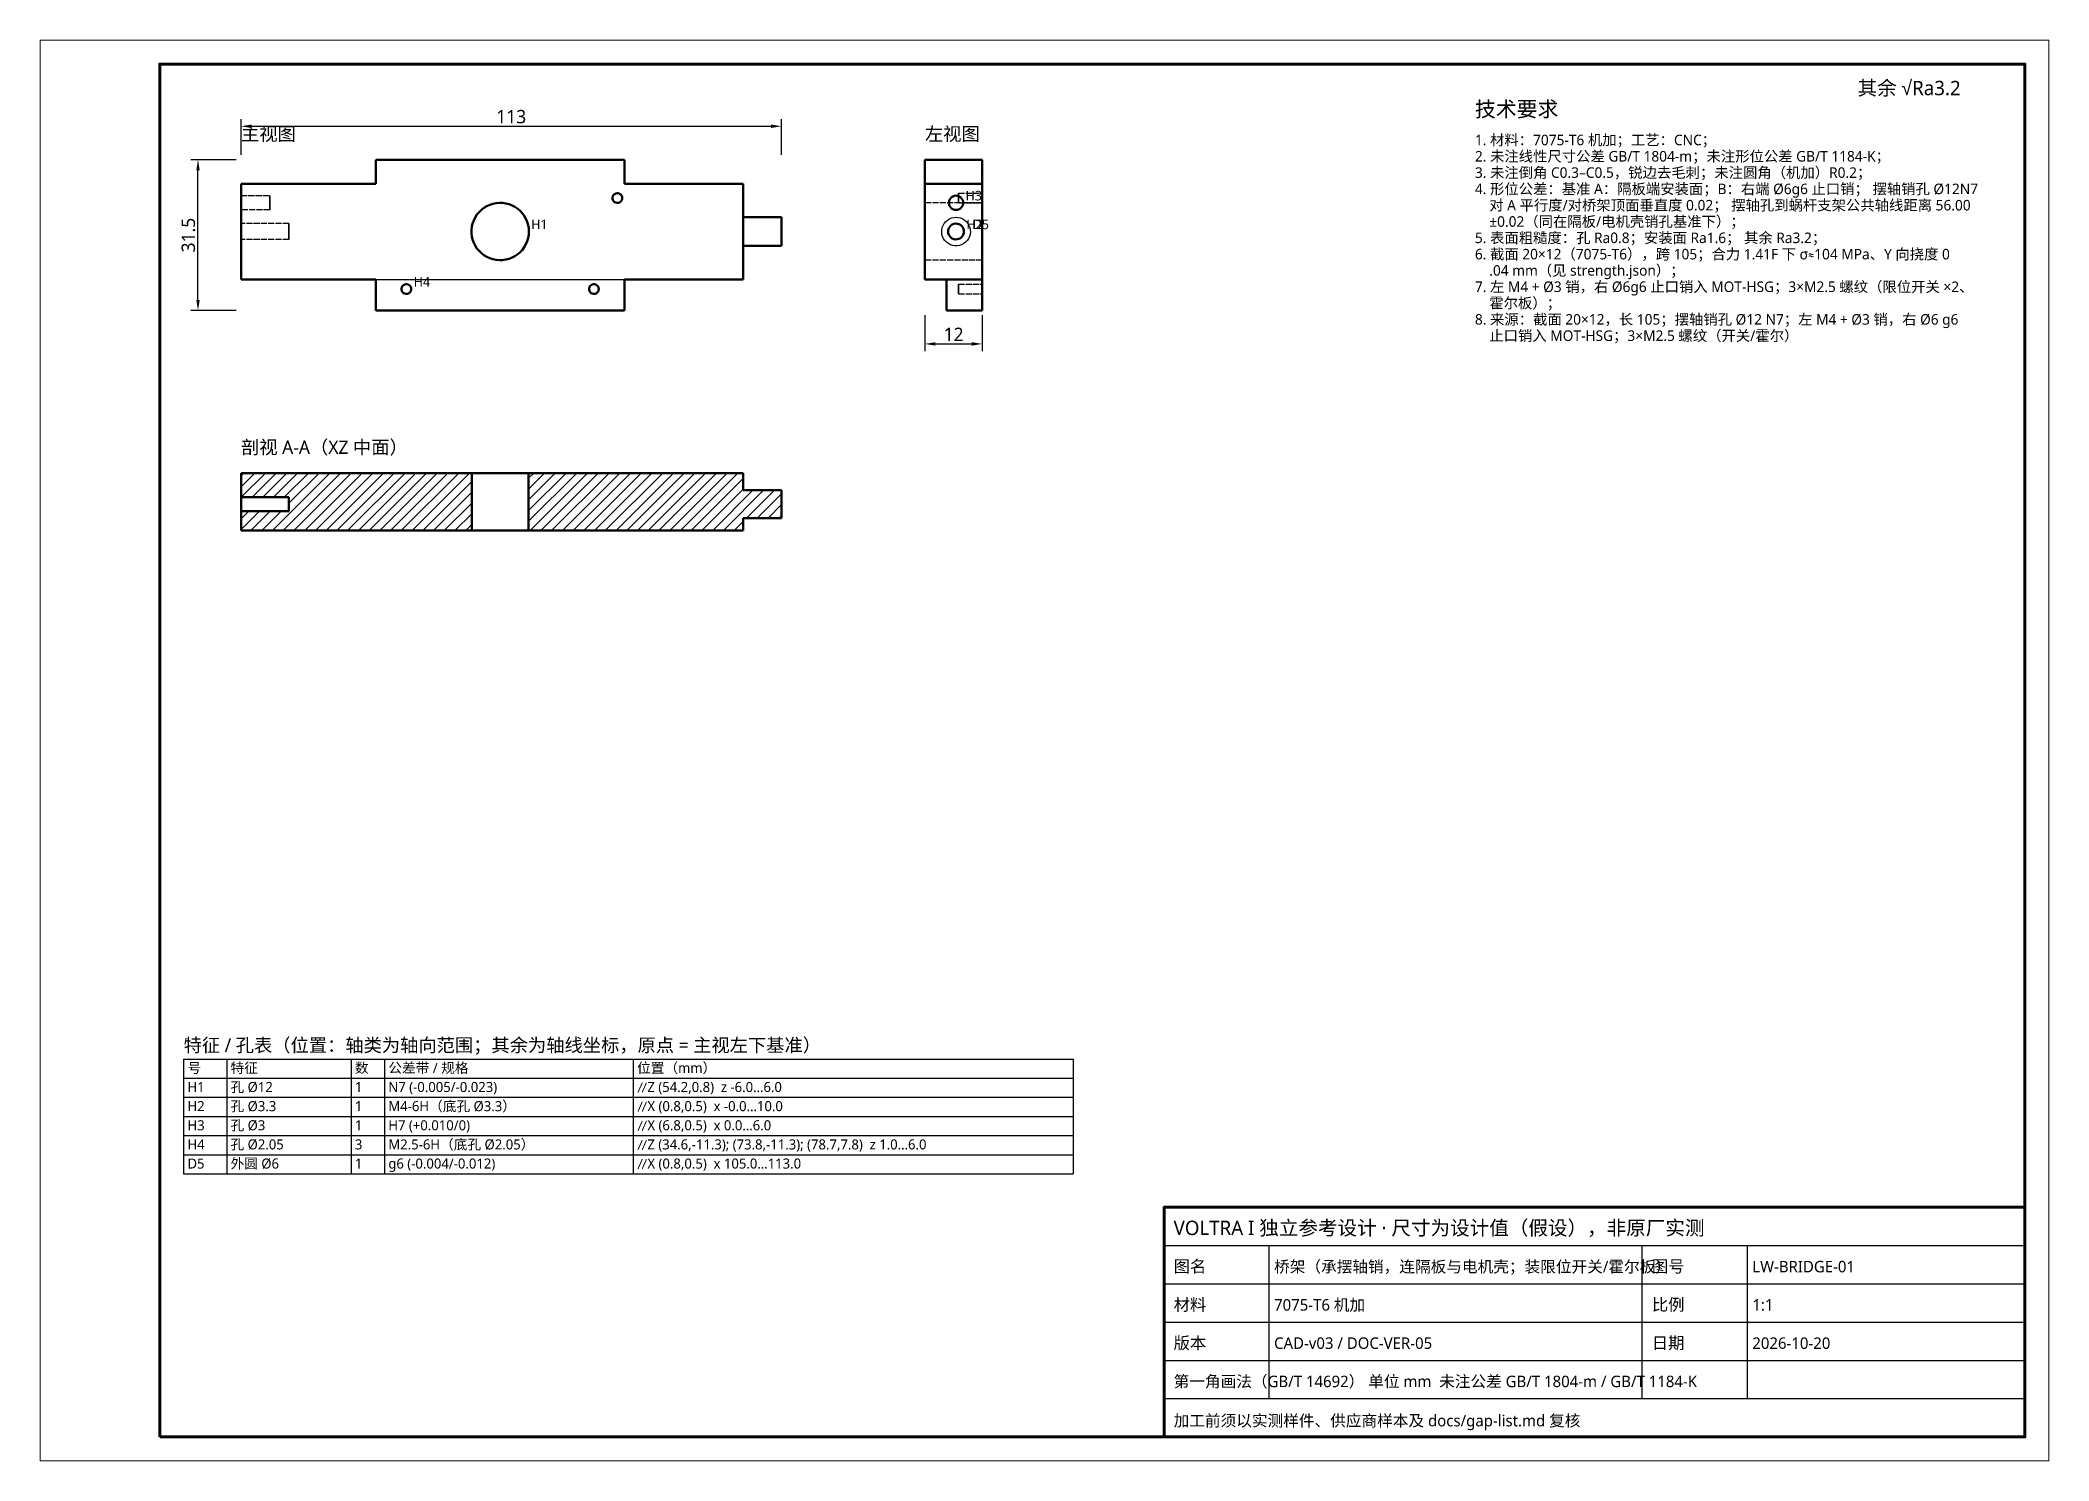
# Model space of a CAD drawing. Header units: millimetres. Extents: x 0 to 420, y 0 to 297.
import ezdxf

# ---------------------------------------------------------------- set-up
doc = ezdxf.new("R2010")
doc.units = ezdxf.units.MM
doc.linetypes.add('DASHED', pattern=[1.524, 1.27, -0.254])
for name, color, linetype, lineweight in [('DIM', 3, 'CONTINUOUS', 18), ('FRAME', 7, 'CONTINUOUS', 70), ('HATCH', 8, 'CONTINUOUS', 13), ('HIDDEN', 8, 'DASHED', 25), ('TEXT', 7, 'CONTINUOUS', 25), ('VISIBLE', 7, 'CONTINUOUS', 50)]:
    doc.layers.add(name, color=color, linetype=linetype, lineweight=lineweight)
doc.styles.add('CJK', font='NotoSansCJK-Regular.ttc')
doc.dimstyles.new('GB', dxfattribs={"dimtxt": 2.8, "dimasz": 2.2, "dimexe": 1.5, "dimexo": 1, "dimgap": 0.6, "dimtad": 1, "dimlfac": 100, "dimzin": 12, "dimdsep": 46, "dimtxsty": 'CJK', "dimcen": 2.5, "dimazin": 3, "dimtfac": 0.5, "dimtmove": 2, "dimatfit": 3})

msp = doc.modelspace()

# ---------------------------------------------------------------- hatches: boundary and pattern name
at = {"layer": 'HATCH'}
h = msp.add_hatch(dxfattribs=at)
h.set_pattern_fill('ANSI31', scale=0.5)
h.paths.add_polyline_path([(90.23044, 206.5), (89.87841, 206.5), (89.52638, 206.5), (89.17435, 206.5), (88.82231, 206.5), (88.47028, 206.5), (88.11825, 206.5), (87.76622, 206.5), (87.41418, 206.5), (87.06215, 206.5), (86.71012, 206.5), (86.35809, 206.5), (86.00605, 206.5), (85.65402, 206.5), (85.30199, 206.5), (84.94996, 206.5), (84.59793, 206.5), (84.24589, 206.5), (83.89386, 206.5), (83.54183, 206.5), (83.1898, 206.5), (82.83776, 206.5), (82.48573, 206.5), (82.1337, 206.5), (81.78167, 206.5), (81.42963, 206.5), (81.0776, 206.5), (80.72557, 206.5), (80.37354, 206.5), (80.02151, 206.5), (79.66947, 206.5), (79.31744, 206.5), (78.96541, 206.5), (78.61338, 206.5), (78.26134, 206.5), (77.90931, 206.5), (77.55728, 206.5), (77.20525, 206.5), (76.85322, 206.5), (76.50118, 206.5), (76.14915, 206.5), (75.79712, 206.5), (75.44509, 206.5), (75.09305, 206.5), (74.74102, 206.5), (74.38899, 206.5), (74.03696, 206.5), (73.68492, 206.5), (73.33289, 206.5), (72.98086, 206.5), (72.62883, 206.5), (72.2768, 206.5), (71.92476, 206.5), (71.57273, 206.5), (71.2207, 206.5), (70.86867, 206.5), (70.51663, 206.5), (70.1646, 206.5), (69.81257, 206.5), (69.46054, 206.5), (69.1085, 206.5), (68.75647, 206.5), (68.40444, 206.5), (68.05241, 206.5), (67.70038, 206.5), (67.34834, 206.5), (66.99631, 206.5), (66.64428, 206.5), (66.29225, 206.5), (65.94021, 206.5), (65.58818, 206.5), (65.23615, 206.5), (64.88412, 206.5), (64.53208, 206.5), (64.18005, 206.5), (63.82802, 206.5), (63.47599, 206.5), (63.12396, 206.5), (62.77192, 206.5), (62.41989, 206.5), (62.06786, 206.5), (61.71583, 206.5), (61.36379, 206.5), (61.01176, 206.5), (60.65973, 206.5), (60.3077, 206.5), (59.95567, 206.5), (59.60363, 206.5), (59.2516, 206.5), (58.89957, 206.5), (58.54754, 206.5), (58.1955, 206.5), (57.84347, 206.5), (57.49144, 206.5), (57.13941, 206.5), (56.78737, 206.5), (56.43534, 206.5), (56.08331, 206.5), (55.73128, 206.5), (55.37925, 206.5), (55.02721, 206.5), (54.67518, 206.5), (54.32315, 206.5), (53.97112, 206.5), (53.61908, 206.5), (53.26705, 206.5), (52.91502, 206.5), (52.56299, 206.5), (52.21095, 206.5), (51.85892, 206.5), (51.50689, 206.5), (51.15486, 206.5), (50.80283, 206.5), (50.45079, 206.5), (50.09876, 206.5), (49.74673, 206.5), (49.3947, 206.5), (49.04266, 206.5), (48.69063, 206.5), (48.3386, 206.5), (47.98657, 206.5), (47.63453, 206.5), (47.2825, 206.5), (46.93047, 206.5), (46.57844, 206.5), (46.22641, 206.5), (45.87437, 206.5), (45.52234, 206.5), (45.17031, 206.5), (44.81828, 206.5), (44.46624, 206.5), (44.11421, 206.5), (43.76218, 206.5), (43.41015, 206.5), (43.05812, 206.5), (42.70608, 206.5), (42.35405, 206.5), (42.00202, 206.5), (42, 206.14999), (42, 205.79795), (42, 205.44592), (42, 205.09389), (42, 204.74186), (42, 204.38982), (42, 204.03779), (42, 203.68576), (42, 203.33373), (42, 202.9817), (42, 202.62966), (42, 202.27763), (42, 201.9256), (42, 201.57357), (42.24816, 201.46969), (42.60019, 201.46969), (42.95222, 201.46969), (43.30426, 201.46969), (43.65629, 201.46969), (44.00832, 201.46969), (44.36035, 201.46969), (44.71239, 201.46969), (45.06442, 201.46969), (45.41645, 201.46969), (45.76848, 201.46969), (46.12052, 201.46969), (46.47255, 201.46969), (46.82458, 201.46969), (47.17661, 201.46969), (47.52864, 201.46969), (47.88068, 201.46969), (48.23271, 201.46969), (48.58474, 201.46969), (48.93677, 201.46969), (49.28881, 201.46969), (49.64084, 201.46969), (49.99287, 201.46969), (50.3449, 201.46969), (50.69694, 201.46969), (51.04897, 201.46969), (51.401, 201.46969), (51.75303, 201.46969), (52, 201.36463), (52, 201.0126), (52, 200.66057), (52, 200.30853), (52, 199.9565), (52, 199.60447), (52, 199.25244), (52, 198.9004), (52, 198.54837), (51.66603, 198.53031), (51.314, 198.53031), (50.96197, 198.53031), (50.60994, 198.53031), (50.2579, 198.53031), (49.90587, 198.53031), (49.55384, 198.53031), (49.20181, 198.53031), (48.84977, 198.53031), (48.49774, 198.53031), (48.14571, 198.53031), (47.79368, 198.53031), (47.44165, 198.53031), (47.08961, 198.53031), (46.73758, 198.53031), (46.38555, 198.53031), (46.03352, 198.53031), (45.68148, 198.53031), (45.32945, 198.53031), (44.97742, 198.53031), (44.62539, 198.53031), (44.27335, 198.53031), (43.92132, 198.53031), (43.56929, 198.53031), (43.21726, 198.53031), (42.86523, 198.53031), (42.51319, 198.53031), (42.16116, 198.53031), (42, 198.33943), (42, 197.9874), (42, 197.63537), (42, 197.28334), (42, 196.93131), (42, 196.57927), (42, 196.22724), (42, 195.87521), (42, 195.52318), (42, 195.17114), (42, 194.81911), (42.03292, 194.5), (42.38495, 194.5), (42.73698, 194.5), (43.08902, 194.5), (43.44105, 194.5), (43.79308, 194.5), (44.14511, 194.5), (44.49715, 194.5), (44.84918, 194.5), (45.20121, 194.5), (45.55324, 194.5), (45.90528, 194.5), (46.25731, 194.5), (46.60934, 194.5), (46.96137, 194.5), (47.3134, 194.5), (47.66544, 194.5), (48.01747, 194.5), (48.3695, 194.5), (48.72153, 194.5), (49.07357, 194.5), (49.4256, 194.5), (49.77763, 194.5), (50.12966, 194.5), (50.4817, 194.5), (50.83373, 194.5), (51.18576, 194.5), (51.53779, 194.5), (51.88982, 194.5), (52.24186, 194.5), (52.59389, 194.5), (52.94592, 194.5), (53.29795, 194.5), (53.64999, 194.5), (54.00202, 194.5), (54.35405, 194.5), (54.70608, 194.5), (55.05812, 194.5), (55.41015, 194.5), (55.76218, 194.5), (56.11421, 194.5), (56.46624, 194.5), (56.81828, 194.5), (57.17031, 194.5), (57.52234, 194.5), (57.87437, 194.5), (58.22641, 194.5), (58.57844, 194.5), (58.93047, 194.5), (59.2825, 194.5), (59.63453, 194.5), (59.98657, 194.5), (60.3386, 194.5), (60.69063, 194.5), (61.04266, 194.5), (61.3947, 194.5), (61.74673, 194.5), (62.09876, 194.5), (62.45079, 194.5), (62.80283, 194.5), (63.15486, 194.5), (63.50689, 194.5), (63.85892, 194.5), (64.21095, 194.5), (64.56299, 194.5), (64.91502, 194.5), (65.26705, 194.5), (65.61908, 194.5), (65.97112, 194.5), (66.32315, 194.5), (66.67518, 194.5), (67.02721, 194.5), (67.37925, 194.5), (67.73128, 194.5), (68.08331, 194.5), (68.43534, 194.5), (68.78737, 194.5), (69.13941, 194.5), (69.49144, 194.5), (69.84347, 194.5), (70.1955, 194.5), (70.54754, 194.5), (70.89957, 194.5), (71.2516, 194.5), (71.60363, 194.5), (71.95567, 194.5), (72.3077, 194.5), (72.65973, 194.5), (73.01176, 194.5), (73.36379, 194.5), (73.71583, 194.5), (74.06786, 194.5), (74.41989, 194.5), (74.77192, 194.5), (75.12396, 194.5), (75.47599, 194.5), (75.82802, 194.5), (76.18005, 194.5), (76.53208, 194.5), (76.88412, 194.5), (77.23615, 194.5), (77.58818, 194.5), (77.94021, 194.5), (78.29225, 194.5), (78.64428, 194.5), (78.99631, 194.5), (79.34834, 194.5), (79.70038, 194.5), (80.05241, 194.5), (80.40444, 194.5), (80.75647, 194.5), (81.1085, 194.5), (81.46054, 194.5), (81.81257, 194.5), (82.1646, 194.5), (82.51663, 194.5), (82.86867, 194.5), (83.2207, 194.5), (83.57273, 194.5), (83.92476, 194.5), (84.2768, 194.5), (84.62883, 194.5), (84.98086, 194.5), (85.33289, 194.5), (85.68492, 194.5), (86.03696, 194.5), (86.38899, 194.5), (86.74102, 194.5), (87.09305, 194.5), (87.44509, 194.5), (87.79712, 194.5), (88.14915, 194.5), (88.50118, 194.5), (88.85322, 194.5), (89.20525, 194.5), (89.55728, 194.5), (89.90931, 194.5), (90.23044, 194.5309), (90.23044, 194.88293), (90.23044, 195.23497), (90.23044, 195.587), (90.23044, 195.93903), (90.23044, 196.29106), (90.23044, 196.6431), (90.23044, 196.99513), (90.23044, 197.34716), (90.23044, 197.69919), (90.23044, 198.05123), (90.23044, 198.40326), (90.23044, 198.75529), (90.23044, 199.10732), (90.23044, 199.45935), (90.23044, 199.81139), (90.23044, 200.16342), (90.23044, 200.51545), (90.23044, 200.86748), (90.23044, 201.21952), (90.23044, 201.57155), (90.23044, 201.92358), (90.23044, 202.27561), (90.23044, 202.62764), (90.23044, 202.97968), (90.23044, 203.33171), (90.23044, 203.68374), (90.23044, 204.03577), (90.23044, 204.38781), (90.23044, 204.73984), (90.23044, 205.09187), (90.23044, 205.4439), (90.23044, 205.79594), (90.23044, 206.14797), (90.23044, 206.5)])
h = msp.add_hatch(dxfattribs=at)
h.set_pattern_fill('ANSI31', scale=0.5)
h.paths.add_polyline_path([(102.13632, 194.5), (102.46145, 194.5), (102.78659, 194.5), (103.11172, 194.5), (103.43685, 194.5), (103.76198, 194.5), (104.08711, 194.5), (104.41224, 194.5), (104.73737, 194.5), (105.0625, 194.5), (105.38764, 194.5), (105.71277, 194.5), (106.0379, 194.5), (106.36303, 194.5), (106.68816, 194.5), (107.01329, 194.5), (107.33842, 194.5), (107.66355, 194.5), (107.98868, 194.5), (108.31382, 194.5), (108.63895, 194.5), (108.96408, 194.5), (109.28921, 194.5), (109.61434, 194.5), (109.93947, 194.5), (110.2646, 194.5), (110.58973, 194.5), (110.91487, 194.5), (111.24, 194.5), (111.56513, 194.5), (111.89026, 194.5), (112.21539, 194.5), (112.54052, 194.5), (112.86565, 194.5), (113.19078, 194.5), (113.51592, 194.5), (113.84105, 194.5), (114.16618, 194.5), (114.49131, 194.5), (114.81644, 194.5), (115.14157, 194.5), (115.4667, 194.5), (115.79183, 194.5), (116.11697, 194.5), (116.4421, 194.5), (116.76723, 194.5), (117.09236, 194.5), (117.41749, 194.5), (117.74262, 194.5), (118.06775, 194.5), (118.39288, 194.5), (118.71801, 194.5), (119.04315, 194.5), (119.36828, 194.5), (119.69341, 194.5), (120.01854, 194.5), (120.34367, 194.5), (120.6688, 194.5), (120.99393, 194.5), (121.31906, 194.5), (121.6442, 194.5), (121.96933, 194.5), (122.29446, 194.5), (122.61959, 194.5), (122.94472, 194.5), (123.26985, 194.5), (123.59498, 194.5), (123.92011, 194.5), (124.24525, 194.5), (124.57038, 194.5), (124.89551, 194.5), (125.22064, 194.5), (125.54577, 194.5), (125.8709, 194.5), (126.19603, 194.5), (126.52116, 194.5), (126.8463, 194.5), (127.17143, 194.5), (127.49656, 194.5), (127.82169, 194.5), (128.14682, 194.5), (128.47195, 194.5), (128.79708, 194.5), (129.12221, 194.5), (129.44734, 194.5), (129.77248, 194.5), (130.09761, 194.5), (130.42274, 194.5), (130.74787, 194.5), (131.073, 194.5), (131.39813, 194.5), (131.72326, 194.5), (132.04839, 194.5), (132.37353, 194.5), (132.69866, 194.5), (133.02379, 194.5), (133.34892, 194.5), (133.67405, 194.5), (133.99918, 194.5), (134.32431, 194.5), (134.64944, 194.5), (134.97458, 194.5), (135.29971, 194.5), (135.62484, 194.5), (135.94997, 194.5), (136.2751, 194.5), (136.60023, 194.5), (136.92536, 194.5), (137.25049, 194.5), (137.57563, 194.5), (137.90076, 194.5), (138.22589, 194.5), (138.55102, 194.5), (138.87615, 194.5), (139.20128, 194.5), (139.52641, 194.5), (139.85154, 194.5), (140.17667, 194.5), (140.50181, 194.5), (140.82694, 194.5), (141.15207, 194.5), (141.4772, 194.5), (141.80233, 194.5), (142.12746, 194.5), (142.45259, 194.5), (142.77772, 194.5), (143.10286, 194.5), (143.42799, 194.5), (143.75312, 194.5), (144.07825, 194.5), (144.40338, 194.5), (144.72851, 194.5), (145.05364, 194.5), (145.37877, 194.5), (145.70391, 194.5), (146.02904, 194.5), (146.35417, 194.5), (146.6793, 194.5), (147, 194.50443), (147, 194.82956), (147, 195.15469), (147, 195.47982), (147, 195.80496), (147, 196.13009), (147, 196.45522), (147, 196.78035), (147.01022, 197.09526), (147.33535, 197.09526), (147.66048, 197.09526), (147.98561, 197.09526), (148.31074, 197.09526), (148.63587, 197.09526), (148.961, 197.09526), (149.28614, 197.09526), (149.61127, 197.09526), (149.9364, 197.09526), (150.26153, 197.09526), (150.58666, 197.09526), (150.91179, 197.09526), (151.23692, 197.09526), (151.56205, 197.09526), (151.88719, 197.09526), (152.21232, 197.09526), (152.53745, 197.09526), (152.86258, 197.09526), (153.18771, 197.09526), (153.51284, 197.09526), (153.83797, 197.09526), (154.1631, 197.09526), (154.48824, 197.09526), (154.81337, 197.09526), (155, 197.23376), (155, 197.55889), (155, 197.88402), (155, 198.20915), (155, 198.53429), (155, 198.85942), (155, 199.18455), (155, 199.50968), (155, 199.83481), (155, 200.15994), (155, 200.48507), (155, 200.8102), (155, 201.13533), (155, 201.46047), (155, 201.7856), (155, 202.11073), (155, 202.43586), (155, 202.76099), (154.81862, 202.90474), (154.49348, 202.90474), (154.16835, 202.90474), (153.84322, 202.90474), (153.51809, 202.90474), (153.19296, 202.90474), (152.86783, 202.90474), (152.5427, 202.90474), (152.21757, 202.90474), (151.89243, 202.90474), (151.5673, 202.90474), (151.24217, 202.90474), (150.91704, 202.90474), (150.59191, 202.90474), (150.26678, 202.90474), (149.94165, 202.90474), (149.61652, 202.90474), (149.29138, 202.90474), (148.96625, 202.90474), (148.64112, 202.90474), (148.31599, 202.90474), (147.99086, 202.90474), (147.66573, 202.90474), (147.3406, 202.90474), (147.01547, 202.90474), (147, 203.2144), (147, 203.53953), (147, 203.86467), (147, 204.1898), (147, 204.51493), (147, 204.84006), (147, 205.16519), (147, 205.49032), (147, 205.81545), (147, 206.14058), (147, 206.46571), (146.70915, 206.5), (146.38402, 206.5), (146.05889, 206.5), (145.73376, 206.5), (145.40863, 206.5), (145.0835, 206.5), (144.75837, 206.5), (144.43324, 206.5), (144.1081, 206.5), (143.78297, 206.5), (143.45784, 206.5), (143.13271, 206.5), (142.80758, 206.5), (142.48245, 206.5), (142.15732, 206.5), (141.83219, 206.5), (141.50705, 206.5), (141.18192, 206.5), (140.85679, 206.5), (140.53166, 206.5), (140.20653, 206.5), (139.8814, 206.5), (139.55627, 206.5), (139.23114, 206.5), (138.906, 206.5), (138.58087, 206.5), (138.25574, 206.5), (137.93061, 206.5), (137.60548, 206.5), (137.28035, 206.5), (136.95522, 206.5), (136.63009, 206.5), (136.30496, 206.5), (135.97982, 206.5), (135.65469, 206.5), (135.32956, 206.5), (135.00443, 206.5), (134.6793, 206.5), (134.35417, 206.5), (134.02904, 206.5), (133.70391, 206.5), (133.37877, 206.5), (133.05364, 206.5), (132.72851, 206.5), (132.40338, 206.5), (132.07825, 206.5), (131.75312, 206.5), (131.42799, 206.5), (131.10286, 206.5), (130.77772, 206.5), (130.45259, 206.5), (130.12746, 206.5), (129.80233, 206.5), (129.4772, 206.5), (129.15207, 206.5), (128.82694, 206.5), (128.50181, 206.5), (128.17667, 206.5), (127.85154, 206.5), (127.52641, 206.5), (127.20128, 206.5), (126.87615, 206.5), (126.55102, 206.5), (126.22589, 206.5), (125.90076, 206.5), (125.57563, 206.5), (125.25049, 206.5), (124.92536, 206.5), (124.60023, 206.5), (124.2751, 206.5), (123.94997, 206.5), (123.62484, 206.5), (123.29971, 206.5), (122.97458, 206.5), (122.64944, 206.5), (122.32431, 206.5), (121.99918, 206.5), (121.67405, 206.5), (121.34892, 206.5), (121.02379, 206.5), (120.69866, 206.5), (120.37353, 206.5), (120.04839, 206.5), (119.72326, 206.5), (119.39813, 206.5), (119.073, 206.5), (118.74787, 206.5), (118.42274, 206.5), (118.09761, 206.5), (117.77248, 206.5), (117.44734, 206.5), (117.12221, 206.5), (116.79708, 206.5), (116.47195, 206.5), (116.14682, 206.5), (115.82169, 206.5), (115.49656, 206.5), (115.17143, 206.5), (114.8463, 206.5), (114.52116, 206.5), (114.19603, 206.5), (113.8709, 206.5), (113.54577, 206.5), (113.22064, 206.5), (112.89551, 206.5), (112.57038, 206.5), (112.24525, 206.5), (111.92011, 206.5), (111.59498, 206.5), (111.26985, 206.5), (110.94472, 206.5), (110.61959, 206.5), (110.29446, 206.5), (109.96933, 206.5), (109.6442, 206.5), (109.31906, 206.5), (108.99393, 206.5), (108.6688, 206.5), (108.34367, 206.5), (108.01854, 206.5), (107.69341, 206.5), (107.36828, 206.5), (107.04315, 206.5), (106.71801, 206.5), (106.39288, 206.5), (106.06775, 206.5), (105.74262, 206.5), (105.41749, 206.5), (105.09236, 206.5), (104.76723, 206.5), (104.4421, 206.5), (104.11697, 206.5), (103.79183, 206.5), (103.4667, 206.5), (103.14157, 206.5), (102.81644, 206.5), (102.49131, 206.5), (102.16618, 206.5), (102.13632, 206.20472), (102.13632, 205.87959), (102.13632, 205.55446), (102.13632, 205.22933), (102.13632, 204.9042), (102.13632, 204.57907), (102.13632, 204.25394), (102.13632, 203.92881), (102.13632, 203.60367), (102.13632, 203.27854), (102.13632, 202.95341), (102.13632, 202.62828), (102.13632, 202.30315), (102.13632, 201.97802), (102.13632, 201.65289), (102.13632, 201.32776), (102.13632, 201.00262), (102.13632, 200.67749), (102.13632, 200.35236), (102.13632, 200.02723), (102.13632, 199.7021), (102.13632, 199.37697), (102.13632, 199.05184), (102.13632, 198.72671), (102.13632, 198.40157), (102.13632, 198.07644), (102.13632, 197.75131), (102.13632, 197.42618), (102.13632, 197.10105), (102.13632, 196.77592), (102.13632, 196.45079), (102.13632, 196.12566), (102.13632, 195.80052), (102.13632, 195.47539), (102.13632, 195.15026), (102.13632, 194.82513), (102.13632, 194.5)])

# ---------------------------------------------------------------- linework, layer by layer
at = {"layer": 'FRAME', "lineweight": 18}
msp.add_lwpolyline([(0, 0), (420, 0), (420, 297), (0, 297)], close=True, dxfattribs=at)
at = {"layer": 'FRAME'}
for points in [[(25, 5), (415, 5), (415, 292), (25, 292)], [(235, 5), (415, 5), (415, 53), (235, 53)]]:
    msp.add_lwpolyline(points, close=True, dxfattribs=at)
at = {"layer": 'HIDDEN'}
for points in [[(70.18338, 267), (70.18338, 272)], [(70.18338, 272), (122.18338, 272)], [(122.18338, 267), (122.18338, 272)], [(185, 267), (185, 272)], [(185, 272), (197, 272)], [(197, 267), (197, 272)], [(42, 247), (42, 267)], [(42, 267), (70.18338, 267)], [(121.70838, 264), (121.67037, 263.72346), (121.55916, 263.46743), (121.383, 263.25089), (121.15495, 263.08992), (120.89192, 262.99644), (120.61343, 262.97739), (120.34013, 263.03418), (120.09229, 263.16261), (119.88828, 263.35313), (119.74324, 263.59164), (119.66793, 263.86043), (119.66793, 264.13957), (119.74324, 264.40836), (119.88828, 264.64687), (120.09229, 264.83739), (120.34013, 264.96582), (120.61343, 265.02261), (120.89192, 265.00356), (121.15495, 264.91008), (121.383, 264.74911), (121.55916, 264.53257), (121.67037, 264.27654), (121.70838, 264)], [(122.18338, 267), (147, 267)], [(147, 247), (147, 267)], [(185, 247), (185, 267)], [(197, 267), (185, 267)], [(185, 267), (197, 267)], [(197, 267), (185, 267)], [(192, 262.975), (192, 263.0007), (192, 263.07651), (192, 263.19862), (192, 263.36092), (192, 263.55527), (192, 263.77192), (192, 264), (192, 264.22808), (192, 264.44473), (192, 264.63908), (192, 264.80138), (192, 264.92349), (192, 264.9993), (192, 265.025)], [(192, 265.025), (192, 265.01856), (192, 264.9993), (192, 264.96748), (192, 264.92349), (192, 264.86789), (192, 264.80138), (192, 264.72478), (192, 264.63908), (192, 264.54533), (192, 264.44473), (192, 264.33854), (192, 264.22808), (192, 264.11476), (192, 264)], [(192, 265.025), (197, 265.025)], [(197, 247), (197, 267)], [(197, 264), (197, 264.11476), (197, 264.22808), (197, 264.33854), (197, 264.44473), (197, 264.54533), (197, 264.63908), (197, 264.72478), (197, 264.80138), (197, 264.86789), (197, 264.92349), (197, 264.96748), (197, 264.9993), (197, 265.01856), (197, 265.025)], [(197, 265.025), (197, 264.9993), (197, 264.92349), (197, 264.80138), (197, 264.63908), (197, 264.44473), (197, 264.22808), (197, 264), (197, 263.77192), (197, 263.55527), (197, 263.36092), (197, 263.19862), (197, 263.07651), (197, 263.0007), (197, 262.975)], [(42, 264.5), (42, 264.46239), (42, 264.35145), (42, 264.17275), (42, 263.93523), (42, 263.65083), (42, 263.33378), (42, 263), (42, 262.66622), (42, 262.34917), (42, 262.06477), (42, 261.82725), (42, 261.64855), (42, 261.53761), (42, 261.5)], [(42, 261.5), (42, 261.53761), (42, 261.64855), (42, 261.82725), (42, 262.06477), (42, 262.34917), (42, 262.66622), (42, 263), (42, 263.33378), (42, 263.65083), (42, 263.93523), (42, 264.17275), (42, 264.35145), (42, 264.46239), (42, 264.5)], [(42, 264.5), (48, 264.5)], [(48, 261.5), (42, 261.5)], [(48, 264.5), (48, 264.46239), (48, 264.35145), (48, 264.17275), (48, 263.93523), (48, 263.65083), (48, 263.33378), (48, 263), (48, 262.66622), (48, 262.34917), (48, 262.06477), (48, 261.82725), (48, 261.64855), (48, 261.53761), (48, 261.5)], [(48, 261.5), (48, 261.53761), (48, 261.64855), (48, 261.82725), (48, 262.06477), (48, 262.34917), (48, 262.66622), (48, 263), (48, 263.33378), (48, 263.65083), (48, 263.93523), (48, 264.17275), (48, 264.35145), (48, 264.46239), (48, 264.5)], [(102.18338, 257), (102.14427, 256.31605), (102.02745, 255.64102), (101.83445, 254.9837), (101.56777, 254.35267), (101.2309, 253.75616), (100.82823, 253.20193), (100.36501, 252.69721), (99.84727, 252.24859), (99.28177, 251.86191), (98.67587, 251.54221), (98.03748, 251.29366), (97.37493, 251.1195), (96.69683, 251.02201), (96.01205, 251.00245), (95.32949, 251.06107), (94.65807, 251.19712), (94.00654, 251.40882), (93.38338, 251.6934), (92.79672, 252.04717), (92.25422, 252.4655), (91.76294, 252.94295), (91.32928, 253.47329), (90.95891, 254.0496), (90.65664, 254.66438), (90.42642, 255.3096), (90.27126, 255.97687), (90.19317, 256.65747), (90.19317, 257.34253), (90.27126, 258.02313), (90.42642, 258.6904), (90.65664, 259.33562), (90.95891, 259.9504), (91.32928, 260.52671), (91.76294, 261.05705), (92.25422, 261.5345), (92.79672, 261.95283), (93.38338, 262.3066), (94.00654, 262.59118), (94.65807, 262.80288), (95.32949, 262.93893), (96.01205, 262.99755), (96.69683, 262.97799), (97.37493, 262.8805), (98.03748, 262.70634), (98.67587, 262.45779), (99.28177, 262.13809), (99.84727, 261.75141), (100.36501, 261.30279), (100.82823, 260.79807), (101.2309, 260.24384), (101.56777, 259.64733), (101.83445, 259.0163), (102.02745, 258.35898), (102.14427, 257.68395), (102.18338, 257)], [(185, 251), (185, 251.15043), (185, 251.59419), (185, 252.30901), (185, 253.25906), (185, 254.3967), (185, 255.66487), (185, 257), (185, 258.33513), (185, 259.6033), (185, 260.74094), (185, 261.69099), (185, 262.40581), (185, 262.84957), (185, 263)], [(185, 263), (185, 262.96227), (185, 262.84957), (185, 262.6633), (185, 262.40581), (185, 262.08035), (185, 261.69099), (185, 261.24264), (185, 260.74094), (185, 260.19219), (185, 259.6033), (185, 258.98167), (185, 258.33513), (185, 257.67179), (185, 257)], [(197, 263), (185, 263)], [(191.5, 264.5), (191.83378, 264.46239), (192.15083, 264.35145), (192.43523, 264.17275), (192.67275, 263.93523), (192.85145, 263.65083), (192.96239, 263.33378), (193, 263), (192.96239, 262.66622), (192.85145, 262.34917), (192.67275, 262.06477), (192.43523, 261.82725), (192.15083, 261.64855), (191.83378, 261.53761), (191.5, 261.5), (191.16622, 261.53761), (190.84917, 261.64855), (190.56477, 261.82725), (190.32725, 262.06477), (190.14855, 262.34917), (190.03761, 262.66622), (190, 263), (190.03761, 263.33378), (190.14855, 263.65083), (190.32725, 263.93523), (190.56477, 264.17275), (190.84917, 264.35145), (191.16622, 264.46239), (191.5, 264.5)], [(192, 264), (192, 263.88524), (192, 263.77192), (192, 263.66146), (192, 263.55527), (192, 263.45467), (192, 263.36092), (192, 263.27522), (192, 263.19862), (192, 263.13211), (192, 263.07651), (192, 263.03252), (192, 263.0007), (192, 262.98144), (192, 262.975)], [(192, 262.975), (197, 262.975)], [(197, 262.975), (197, 262.98144), (197, 263.0007), (197, 263.03252), (197, 263.07651), (197, 263.13211), (197, 263.19862), (197, 263.27522), (197, 263.36092), (197, 263.45467), (197, 263.55527), (197, 263.66146), (197, 263.77192), (197, 263.88524), (197, 264)], [(197, 251), (197, 251.15043), (197, 251.59419), (197, 252.30901), (197, 253.25906), (197, 254.3967), (197, 255.66487), (197, 257), (197, 258.33513), (197, 259.6033), (197, 260.74094), (197, 261.69099), (197, 262.40581), (197, 262.84957), (197, 263)], [(197, 263), (197, 262.96227), (197, 262.84957), (197, 262.6633), (197, 262.40581), (197, 262.08035), (197, 261.69099), (197, 261.24264), (197, 260.74094), (197, 260.19219), (197, 259.6033), (197, 258.98167), (197, 258.33513), (197, 257.67179), (197, 257)], [(42, 255.35), (42, 255.39137), (42, 255.5134), (42, 255.70998), (42, 255.97124), (42, 256.28409), (42, 256.63284), (42, 257), (42, 257.36716), (42, 257.71591), (42, 258.02876), (42, 258.29002), (42, 258.4866), (42, 258.60863), (42, 258.65)], [(42, 258.65), (42, 258.63963), (42, 258.60863), (42, 258.55741), (42, 258.4866), (42, 258.39709), (42, 258.29002), (42, 258.16673), (42, 258.02876), (42, 257.87785), (42, 257.71591), (42, 257.54496), (42, 257.36716), (42, 257.18474), (42, 257)], [(52, 258.65), (42, 258.65)], [(42, 257), (42, 256.81526), (42, 256.63284), (42, 256.45504), (42, 256.28409), (42, 256.12215), (42, 255.97124), (42, 255.83327), (42, 255.70998), (42, 255.60291), (42, 255.5134), (42, 255.44259), (42, 255.39137), (42, 255.36037), (42, 255.35)], [(52, 257), (52, 257.18474), (52, 257.36716), (52, 257.54496), (52, 257.71591), (52, 257.87785), (52, 258.02876), (52, 258.16673), (52, 258.29002), (52, 258.39709), (52, 258.4866), (52, 258.55741), (52, 258.60863), (52, 258.63963), (52, 258.65)], [(52, 258.65), (52, 258.60863), (52, 258.4866), (52, 258.29002), (52, 258.02876), (52, 257.71591), (52, 257.36716), (52, 257), (52, 256.63284), (52, 256.28409), (52, 255.97124), (52, 255.70998), (52, 255.5134), (52, 255.39137), (52, 255.35)], [(52, 255.35), (52, 255.36037), (52, 255.39137), (52, 255.44259), (52, 255.5134), (52, 255.60291), (52, 255.70998), (52, 255.83327), (52, 255.97124), (52, 256.12215), (52, 256.28409), (52, 256.45504), (52, 256.63284), (52, 256.81526), (52, 257)], [(147, 260), (147, 259.92478), (147, 259.70291), (147, 259.34549), (147, 258.87047), (147, 258.30165), (147, 257.66756), (147, 257), (147, 256.33244), (147, 255.69835), (147, 255.12953), (147, 254.65451), (147, 254.29709), (147, 254.07522), (147, 254)], [(147, 254), (147, 254.07522), (147, 254.29709), (147, 254.65451), (147, 255.12953), (147, 255.69835), (147, 256.33244), (147, 257), (147, 257.66756), (147, 258.30165), (147, 258.87047), (147, 259.34549), (147, 259.70291), (147, 259.92478), (147, 260)], [(155, 254), (155, 254.07522), (155, 254.29709), (155, 254.65451), (155, 255.12953), (155, 255.69835), (155, 256.33244), (155, 257), (155, 257.66756), (155, 258.30165), (155, 258.87047), (155, 259.34549), (155, 259.70291), (155, 259.92478), (155, 260)], [(185, 257), (185, 256.32821), (185, 255.66487), (185, 255.01833), (185, 254.3967), (185, 253.80781), (185, 253.25906), (185, 252.75736), (185, 252.30901), (185, 251.91965), (185, 251.59419), (185, 251.3367), (185, 251.15043), (185, 251.03773), (185, 251)], [(191.5, 260), (191.98123, 259.96115), (192.45, 259.84561), (192.89417, 259.65637), (193.30223, 259.39833), (193.66361, 259.07817), (193.96895, 258.70419), (194.21035, 258.28608), (194.38155, 257.83465), (194.47813, 257.36161), (194.49757, 256.8792), (194.43937, 256.39992), (194.30505, 255.93619), (194.09808, 255.5), (193.82381, 255.10266), (193.48937, 254.75447), (193.1034, 254.46443), (192.6759, 254.24006), (192.21795, 254.08717), (191.7414, 254.00973), (191.2586, 254.00973), (190.78205, 254.08717), (190.3241, 254.24006), (189.8966, 254.46443), (189.51063, 254.75447), (189.17619, 255.10266), (188.90192, 255.5), (188.69495, 255.93619), (188.56063, 256.39992), (188.50243, 256.8792), (188.52187, 257.36161), (188.61845, 257.83465), (188.78965, 258.28608), (189.03105, 258.70419), (189.33639, 259.07817), (189.69777, 259.39833), (190.10583, 259.65637), (190.55, 259.84561), (191.01877, 259.96115), (191.5, 260)], [(191.5, 260), (191.98123, 259.96115), (192.45, 259.84561), (192.89417, 259.65637), (193.30223, 259.39833), (193.66361, 259.07817), (193.96895, 258.70419), (194.21035, 258.28608), (194.38155, 257.83465), (194.47813, 257.36161), (194.49757, 256.8792), (194.43937, 256.39992), (194.30505, 255.93619), (194.09808, 255.5), (193.82381, 255.10266), (193.48937, 254.75447), (193.1034, 254.46443), (192.6759, 254.24006), (192.21795, 254.08717), (191.7414, 254.00973), (191.2586, 254.00973), (190.78205, 254.08717), (190.3241, 254.24006), (189.8966, 254.46443), (189.51063, 254.75447), (189.17619, 255.10266), (188.90192, 255.5), (188.69495, 255.93619), (188.56063, 256.39992), (188.50243, 256.8792), (188.52187, 257.36161), (188.61845, 257.83465), (188.78965, 258.28608), (189.03105, 258.70419), (189.33639, 259.07817), (189.69777, 259.39833), (190.10583, 259.65637), (190.55, 259.84561), (191.01877, 259.96115), (191.5, 260)], [(189.85, 257), (189.88858, 257.3547), (190.0025, 257.69282), (190.18645, 257.99854), (190.43181, 258.25757), (190.72713, 258.45779), (191.05858, 258.58986), (191.41067, 258.64758), (191.76694, 258.62826), (192.11073, 258.53281), (192.42596, 258.36569), (192.69789, 258.1347), (192.91381, 257.85066), (193.06363, 257.52685), (193.14033, 257.1784), (193.14033, 256.8216), (193.06363, 256.47315), (192.91381, 256.14934), (192.69789, 255.8653), (192.42596, 255.63431), (192.11073, 255.46719), (191.76694, 255.37174), (191.41067, 255.35242), (191.05858, 255.41014), (190.72713, 255.54221), (190.43181, 255.74243), (190.18645, 256.00146), (190.0025, 256.30718), (189.88858, 256.6453), (189.85, 257)], [(197, 257), (197, 256.32821), (197, 255.66487), (197, 255.01833), (197, 254.3967), (197, 253.80781), (197, 253.25906), (197, 252.75736), (197, 252.30901), (197, 251.91965), (197, 251.59419), (197, 251.3367), (197, 251.15043), (197, 251.03773), (197, 251)], [(52, 255.35), (42, 255.35)], [(197, 251), (185, 251)], [(42, 247), (147, 247)], [(70.18338, 247), (122.18338, 247)], [(70.18338, 240.5), (70.18338, 247)], [(77.60179, 244.97579), (77.56379, 244.69924), (77.45257, 244.44321), (77.27641, 244.22668), (77.04836, 244.0657), (76.78534, 243.97222), (76.50685, 243.95318), (76.23354, 244.00997), (75.9857, 244.13839), (75.78169, 244.32892), (75.63665, 244.56742), (75.56134, 244.83622), (75.56134, 245.11536), (75.63665, 245.38415), (75.78169, 245.62265), (75.9857, 245.81318), (76.23354, 245.9416), (76.50685, 245.9984), (76.78534, 245.97935), (77.04836, 245.88587), (77.27641, 245.72489), (77.45257, 245.50836), (77.56379, 245.25233), (77.60179, 244.97579)], [(116.81497, 244.97579), (116.77696, 244.69924), (116.66575, 244.44321), (116.48959, 244.22668), (116.26154, 244.0657), (115.99851, 243.97222), (115.72002, 243.95318), (115.44672, 244.00997), (115.19887, 244.13839), (114.99487, 244.32892), (114.84983, 244.56742), (114.77452, 244.83622), (114.77452, 245.11536), (114.84983, 245.38415), (114.99487, 245.62265), (115.19887, 245.81318), (115.44672, 245.9416), (115.72002, 245.9984), (115.99851, 245.97935), (116.26154, 245.88587), (116.48959, 245.72489), (116.66575, 245.50836), (116.77696, 245.25233), (116.81497, 244.97579)], [(122.18338, 240.5), (122.18338, 247)], [(185, 247), (197, 247)], [(197, 247), (189.5, 247)], [(197, 247), (189.5, 247)], [(189.5, 240.5), (189.5, 247)], [(192, 243.95079), (192, 243.97648), (192, 244.05229), (192, 244.17441), (192, 244.33671), (192, 244.53106), (192, 244.7477), (192, 244.97579), (192, 245.20387), (192, 245.42052), (192, 245.61486), (192, 245.77716), (192, 245.89928), (192, 245.97509), (192, 246.00079)], [(192, 246.00079), (192, 245.99434), (192, 245.97509), (192, 245.94327), (192, 245.89928), (192, 245.84368), (192, 245.77716), (192, 245.70057), (192, 245.61486), (192, 245.52112), (192, 245.42052), (192, 245.31432), (192, 245.20387), (192, 245.09055), (192, 244.97579)], [(192, 243.95079), (192, 243.97648), (192, 244.05229), (192, 244.17441), (192, 244.33671), (192, 244.53106), (192, 244.7477), (192, 244.97579), (192, 245.20387), (192, 245.42052), (192, 245.61486), (192, 245.77716), (192, 245.89928), (192, 245.97509), (192, 246.00079)], [(192, 246.00079), (192, 245.99434), (192, 245.97509), (192, 245.94327), (192, 245.89928), (192, 245.84368), (192, 245.77716), (192, 245.70057), (192, 245.61486), (192, 245.52112), (192, 245.42052), (192, 245.31432), (192, 245.20387), (192, 245.09055), (192, 244.97579)], [(192, 246.00079), (197, 246.00079)], [(192, 246.00079), (197, 246.00079)], [(192, 244.97579), (192, 244.86102), (192, 244.7477), (192, 244.63725), (192, 244.53106), (192, 244.43045), (192, 244.33671), (192, 244.251), (192, 244.17441), (192, 244.10789), (192, 244.05229), (192, 244.00831), (192, 243.97648), (192, 243.95723), (192, 243.95079)], [(192, 244.97579), (192, 244.86102), (192, 244.7477), (192, 244.63725), (192, 244.53106), (192, 244.43045), (192, 244.33671), (192, 244.251), (192, 244.17441), (192, 244.10789), (192, 244.05229), (192, 244.00831), (192, 243.97648), (192, 243.95723), (192, 243.95079)], [(192, 243.95079), (197, 243.95079)], [(192, 243.95079), (197, 243.95079)], [(197, 240.5), (197, 247)], [(197, 244.97579), (197, 245.09055), (197, 245.20387), (197, 245.31432), (197, 245.42052), (197, 245.52112), (197, 245.61486), (197, 245.70057), (197, 245.77716), (197, 245.84368), (197, 245.89928), (197, 245.94327), (197, 245.97509), (197, 245.99434), (197, 246.00079)], [(197, 246.00079), (197, 245.97509), (197, 245.89928), (197, 245.77716), (197, 245.61486), (197, 245.42052), (197, 245.20387), (197, 244.97579), (197, 244.7477), (197, 244.53106), (197, 244.33671), (197, 244.17441), (197, 244.05229), (197, 243.97648), (197, 243.95079)], [(197, 244.97579), (197, 245.09055), (197, 245.20387), (197, 245.31432), (197, 245.42052), (197, 245.52112), (197, 245.61486), (197, 245.70057), (197, 245.77716), (197, 245.84368), (197, 245.89928), (197, 245.94327), (197, 245.97509), (197, 245.99434), (197, 246.00079)], [(197, 246.00079), (197, 245.97509), (197, 245.89928), (197, 245.77716), (197, 245.61486), (197, 245.42052), (197, 245.20387), (197, 244.97579), (197, 244.7477), (197, 244.53106), (197, 244.33671), (197, 244.17441), (197, 244.05229), (197, 243.97648), (197, 243.95079)], [(197, 243.95079), (197, 243.95723), (197, 243.97648), (197, 244.00831), (197, 244.05229), (197, 244.10789), (197, 244.17441), (197, 244.251), (197, 244.33671), (197, 244.43045), (197, 244.53106), (197, 244.63725), (197, 244.7477), (197, 244.86102), (197, 244.97579)], [(197, 243.95079), (197, 243.95723), (197, 243.97648), (197, 244.00831), (197, 244.05229), (197, 244.10789), (197, 244.17441), (197, 244.251), (197, 244.33671), (197, 244.43045), (197, 244.53106), (197, 244.63725), (197, 244.7477), (197, 244.86102), (197, 244.97579)], [(70.18338, 240.5), (122.18338, 240.5)], [(189.5, 240.5), (197, 240.5)]]:
    msp.add_lwpolyline(points, dxfattribs=at)
at = {"layer": 'TEXT'}
for p, q in [((30, 84), (30, 60)), ((39, 84), (39, 60)), ((65, 84), (65, 60)), ((72, 84), (72, 60)), ((124, 84), (124, 60)), ((216, 84), (216, 60)), ((235, 45), (415, 45)), ((257, 13), (257, 45)), ((335, 13), (335, 45)), ((357, 13), (357, 45)), ((235, 37), (415, 37)), ((235, 29), (415, 29)), ((235, 21), (415, 21)), ((235, 13), (415, 13))]:
    msp.add_line(p, q, dxfattribs=at)
for points in [[(30, 84), (216, 84)], [(30, 80), (216, 80)], [(30, 76), (216, 76)], [(30, 72), (216, 72)], [(30, 68), (216, 68)], [(30, 64), (216, 64)], [(30, 60), (216, 60)]]:
    msp.add_lwpolyline(points, dxfattribs=at)
at = {"layer": 'VISIBLE'}
for points in [[(70.18338, 267), (70.18338, 272)], [(70.18338, 272), (122.18338, 272)], [(122.18338, 267), (122.18338, 272)], [(185, 267), (185, 272)], [(185, 272), (197, 272)], [(197, 267), (197, 272)], [(42, 247), (42, 267)], [(42, 267), (70.18338, 267)], [(121.70838, 264), (121.67037, 264.27654), (121.55916, 264.53257), (121.383, 264.74911), (121.15495, 264.91008), (120.89192, 265.00356), (120.61343, 265.02261), (120.34013, 264.96582), (120.09229, 264.83739), (119.88828, 264.64687), (119.74324, 264.40836), (119.66793, 264.13957), (119.66793, 263.86043), (119.74324, 263.59164), (119.88828, 263.35313), (120.09229, 263.16261), (120.34013, 263.03418), (120.61343, 262.97739), (120.89192, 262.99644), (121.15495, 263.08992), (121.383, 263.25089), (121.55916, 263.46743), (121.67037, 263.72346), (121.70838, 264)], [(122.18338, 267), (147, 267)], [(147, 247), (147, 267)], [(185, 247), (185, 267)], [(185, 267), (197, 267)], [(197, 247), (197, 267)], [(102.18338, 257), (102.14427, 256.31605), (102.02745, 255.64102), (101.83445, 254.9837), (101.56777, 254.35267), (101.2309, 253.75616), (100.82823, 253.20193), (100.36501, 252.69721), (99.84727, 252.24859), (99.28177, 251.86191), (98.67587, 251.54221), (98.03748, 251.29366), (97.37493, 251.1195), (96.69683, 251.02201), (96.01205, 251.00245), (95.32949, 251.06107), (94.65807, 251.19712), (94.00654, 251.40882), (93.38338, 251.6934), (92.79672, 252.04717), (92.25422, 252.4655), (91.76294, 252.94295), (91.32928, 253.47329), (90.95891, 254.0496), (90.65664, 254.66438), (90.42642, 255.3096), (90.27126, 255.97687), (90.19317, 256.65747), (90.19317, 257.34253), (90.27126, 258.02313), (90.42642, 258.6904), (90.65664, 259.33562), (90.95891, 259.9504), (91.32928, 260.52671), (91.76294, 261.05705), (92.25422, 261.5345), (92.79672, 261.95283), (93.38338, 262.3066), (94.00654, 262.59118), (94.65807, 262.80288), (95.32949, 262.93893), (96.01205, 262.99755), (96.69683, 262.97799), (97.37493, 262.8805), (98.03748, 262.70634), (98.67587, 262.45779), (99.28177, 262.13809), (99.84727, 261.75141), (100.36501, 261.30279), (100.82823, 260.79807), (101.2309, 260.24384), (101.56777, 259.64733), (101.83445, 259.0163), (102.02745, 258.35898), (102.14427, 257.68395), (102.18338, 257)], [(191.5, 264.5), (191.16622, 264.46239), (190.84917, 264.35145), (190.56477, 264.17275), (190.32725, 263.93523), (190.14855, 263.65083), (190.03761, 263.33378), (190, 263), (190.03761, 262.66622), (190.14855, 262.34917), (190.32725, 262.06477), (190.56477, 261.82725), (190.84917, 261.64855), (191.16622, 261.53761), (191.5, 261.5), (191.83378, 261.53761), (192.15083, 261.64855), (192.43523, 261.82725), (192.67275, 262.06477), (192.85145, 262.34917), (192.96239, 262.66622), (193, 263), (192.96239, 263.33378), (192.85145, 263.65083), (192.67275, 263.93523), (192.43523, 264.17275), (192.15083, 264.35145), (191.83378, 264.46239), (191.5, 264.5)], [(147, 260), (155, 260)], [(155, 260), (155, 259.92478), (155, 259.70291), (155, 259.34549), (155, 258.87047), (155, 258.30165), (155, 257.66756), (155, 257), (155, 256.33244), (155, 255.69835), (155, 255.12953), (155, 254.65451), (155, 254.29709), (155, 254.07522), (155, 254)], [(189.85, 257), (189.88858, 256.6453), (190.0025, 256.30718), (190.18645, 256.00146), (190.43181, 255.74243), (190.72713, 255.54221), (191.05858, 255.41014), (191.41067, 255.35242), (191.76694, 255.37174), (192.11073, 255.46719), (192.42596, 255.63431), (192.69789, 255.8653), (192.91381, 256.14934), (193.06363, 256.47315), (193.14033, 256.8216), (193.14033, 257.1784), (193.06363, 257.52685), (192.91381, 257.85066), (192.69789, 258.1347), (192.42596, 258.36569), (192.11073, 258.53281), (191.76694, 258.62826), (191.41067, 258.64758), (191.05858, 258.58986), (190.72713, 258.45779), (190.43181, 258.25757), (190.18645, 257.99854), (190.0025, 257.69282), (189.88858, 257.3547), (189.85, 257)], [(155, 254), (147, 254)], [(70.18338, 247), (42, 247)], [(70.18338, 240.5), (70.18338, 247)], [(77.60179, 244.97579), (77.56379, 245.25233), (77.45257, 245.50836), (77.27641, 245.72489), (77.04836, 245.88587), (76.78534, 245.97935), (76.50685, 245.9984), (76.23354, 245.9416), (75.9857, 245.81318), (75.78169, 245.62265), (75.63665, 245.38415), (75.56134, 245.11536), (75.56134, 244.83622), (75.63665, 244.56742), (75.78169, 244.32892), (75.9857, 244.13839), (76.23354, 244.00997), (76.50685, 243.95318), (76.78534, 243.97222), (77.04836, 244.0657), (77.27641, 244.22668), (77.45257, 244.44321), (77.56379, 244.69924), (77.60179, 244.97579)], [(116.81497, 244.97579), (116.77696, 245.25233), (116.66575, 245.50836), (116.48959, 245.72489), (116.26154, 245.88587), (115.99851, 245.97935), (115.72002, 245.9984), (115.44672, 245.9416), (115.19887, 245.81318), (114.99487, 245.62265), (114.84983, 245.38415), (114.77452, 245.11536), (114.77452, 244.83622), (114.84983, 244.56742), (114.99487, 244.32892), (115.19887, 244.13839), (115.44672, 244.00997), (115.72002, 243.95318), (115.99851, 243.97222), (116.26154, 244.0657), (116.48959, 244.22668), (116.66575, 244.44321), (116.77696, 244.69924), (116.81497, 244.97579)], [(147, 247), (122.18338, 247)], [(122.18338, 240.5), (122.18338, 247)], [(185, 247), (197, 247)], [(189.5, 240.5), (189.5, 247)], [(197, 240.5), (197, 247)], [(70.18338, 240.5), (122.18338, 240.5)], [(189.5, 240.5), (197, 240.5)], [(42, 206.5), (42, 201.46969)], [(90.23044, 206.5), (42, 206.5)], [(90.23044, 194.5), (90.23044, 206.5)], [(102.13632, 206.5), (101.85608, 206.5), (101.33481, 206.5), (100.59467, 206.5), (99.66709, 206.5), (98.59149, 206.5), (97.41357, 206.5), (96.18338, 206.5), (94.9532, 206.5), (93.77528, 206.5), (92.69968, 206.5), (91.7721, 206.5), (91.03195, 206.5), (90.51068, 206.5), (90.23044, 206.5)], [(147, 206.5), (102.13632, 206.5)], [(102.13632, 194.5), (102.13632, 206.5)], [(147, 206.5), (147, 202.90474)], [(155, 202.90474), (147, 202.90474)], [(155, 202.90474), (155, 197.09526)], [(42, 201.46969), (42, 201.33436), (42, 201.16621), (42, 200.96937), (42, 200.74869), (42, 200.5096), (42, 200.25797), (42, 200), (42, 199.74203), (42, 199.4904), (42, 199.25131), (42, 199.03063), (42, 198.83379), (42, 198.66564), (42, 198.53031)], [(52, 201.46969), (42, 201.46969)], [(42, 198.53031), (42, 194.5)], [(52, 198.53031), (42, 198.53031)], [(52, 201.46969), (52, 198.53031)], [(90.23044, 194.5), (42, 194.5)], [(102.13632, 194.5), (101.85608, 194.5), (101.33481, 194.5), (100.59467, 194.5), (99.66709, 194.5), (98.59149, 194.5), (97.41357, 194.5), (96.18338, 194.5), (94.9532, 194.5), (93.77528, 194.5), (92.69968, 194.5), (91.7721, 194.5), (91.03195, 194.5), (90.51068, 194.5), (90.23044, 194.5)], [(147, 194.5), (102.13632, 194.5)], [(155, 197.09526), (147, 197.09526)], [(147, 197.09526), (147, 194.5)]]:
    msp.add_lwpolyline(points, dxfattribs=at)

# ---------------------------------------------------------------- texts
at = {"layer": 'DIM', "style": 'CJK'}
for s, p in [('H3', (193.5, 263.5)), ('H1', (102.68, 257.5)), ('H2', (193.65, 257.5)), ('D5', (195, 257.5)), ('H4', (78.105, 245.48))]:
    msp.add_text(s, height=2, dxfattribs=at).set_placement(p)
at = {"layer": 'TEXT', "style": 'CJK'}
for s, height, p in [('其余 √Ra3.2', 3, (380, 285.5)), ('技术要求', 3.2, (300, 281)), ('主视图', 2.8, (42, 276)), ('左视图', 2.8, (185, 276)), ('1. 材料：7075-T6 机加；工艺：CNC；', 2.2, (300, 275.04)), ('2. 未注线性尺寸公差 GB/T 1804-m；未注形位公差 GB/T 1184-K；', 2.2, (300, 271.63)), ('3. 未注倒角 C0.3–C0.5，锐边去毛刺；未注圆角（机加）R0.2；', 2.2, (300, 268.22)), ('4. 形位公差：基准 A：隔板端安装面；B：右端 Ø6g6 止口销； 摆轴销孔 Ø12N7 ', 2.2, (300, 264.81)), ('\u3000对 A 平行度/对桥架顶面垂直度 0.02； 摆轴孔到蜗杆支架公共轴线距离 56.00', 2.2, (300, 261.4)), ('\u3000±0.02（同在隔板/电机壳销孔基准下）；', 2.2, (300, 257.99)), ('5. 表面粗糙度：孔 Ra0.8；安装面 Ra1.6； 其余 Ra3.2；', 2.2, (300, 254.58)), ('6. 截面 20×12（7075-T6），跨 105；合力 1.41F 下 σ≈104 MPa、Y 向挠度 0', 2.2, (300, 251.17)), ('\u3000.04 mm（见 strength.json）；', 2.2, (300, 247.76)), ('7. 左 M4 + Ø3 销，右 Ø6g6 止口销入 MOT-HSG；3×M2.5 螺纹（限位开关 ×2、', 2.2, (300, 244.35)), ('8. 来源：截面 20×12，长 105；摆轴销孔 Ø12 N7；左 M4 + Ø3 销，右 Ø6 g6 ', 2.2, (300, 237.53)), ('\u3000霍尔板）；', 2.2, (300, 240.94)), ('\u3000止口销入 MOT-HSG；3×M2.5 螺纹（开关/霍尔）', 2.2, (300, 234.12)), ('剖视 A-A（XZ 中面）', 2.8, (42, 210.5)), ('特征 / 孔表（位置：轴类为轴向范围；其余为轴线坐标，原点 = 主视左下基准）', 2.8, (30, 85.5)), ('号', 2.1, (30.8, 81.1)), ('特征', 2.1, (39.8, 81.1)), ('数', 2.1, (65.8, 81.1)), ('公差带 / 规格', 2.1, (72.8, 81.1)), ('位置（mm）', 2.1, (124.8, 81.1)), ('H1', 2.1, (30.8, 77.1)), ('孔 Ø12', 2.1, (39.8, 77.1)), ('1', 2.1, (65.8, 77.1)), ('N7 (-0.005/-0.023)', 2.1, (72.8, 77.1)), ('∥Z (54.2,0.8)  z -6.0…6.0', 2.1, (124.8, 77.1)), ('H2', 2.1, (30.8, 73.1)), ('孔 Ø3.3', 2.1, (39.8, 73.1)), ('孔 Ø3', 2.1, (39.8, 69.1)), ('1', 2.1, (65.8, 73.1)), ('M4-6H（底孔 Ø3.3）', 2.1, (72.8, 73.1)), ('∥X (0.8,0.5)  x -0.0…10.0', 2.1, (124.8, 73.1)), ('H3', 2.1, (30.8, 69.1)), ('H4', 2.1, (30.8, 65.1)), ('孔 Ø2.05', 2.1, (39.8, 65.1)), ('3', 2.1, (65.8, 65.1)), ('1', 2.1, (65.8, 69.1)), ('H7 (+0.010/0)', 2.1, (72.8, 69.1)), ('M2.5-6H（底孔 Ø2.05）', 2.1, (72.8, 65.1)), ('∥X (6.8,0.5)  x 0.0…6.0', 2.1, (124.8, 69.1)), ('∥Z (34.6,-11.3); (73.8,-11.3); (78.7,7.8)  z 1.0…6.0', 2.1, (124.8, 65.1)), ('D5', 2.1, (30.8, 61.1)), ('外圆 Ø6', 2.1, (39.8, 61.1)), ('1', 2.1, (65.8, 61.1)), ('g6 (-0.004/-0.012)', 2.1, (72.8, 61.1)), ('∥X (0.8,0.5)  x 105.0…113.0', 2.1, (124.8, 61.1)), ('VOLTRA I 独立参考设计 · 尺寸为设计值（假设），非原厂实测', 3, (237, 47.2)), ('图名', 2.5, (237, 39.4)), ('桥架（承摆轴销，连隔板与电机壳；装限位开关/霍尔板）', 2.4, (258, 39.4)), ('图号', 2.5, (337, 39.4)), ('LW-BRIDGE-01', 2.4, (358, 39.4)), ('材料', 2.5, (237, 31.4)), ('7075-T6 机加', 2.4, (258, 31.4)), ('比例', 2.5, (337, 31.4)), ('1:1', 2.4, (358, 31.4)), ('版本', 2.5, (237, 23.4)), ('CAD-v03 / DOC-VER-05', 2.4, (258, 23.4)), ('日期', 2.5, (337, 23.4)), ('2026-10-20', 2.4, (358, 23.4)), ('第一角画法（GB/T 14692） 单位 mm  未注公差 GB/T 1804-m / GB/T 1184-K', 2.4, (237, 15.4)), ('加工前须以实测样件、供应商样本及 docs/gap-list.md 复核', 2.4, (237, 7.2))]:
    msp.add_text(s, height=height, dxfattribs=at).set_placement(p)

# ---------------------------------------------------------------- dimensions: what is measured, and where the dimension line sits
at = {"layer": 'DIM'}
for base, p1, p2, text in [((42, 279), (42, 272), (155, 272), '113'), ((185, 233.5), (185, 240.5), (197, 240.5), '12')]:
    msp.add_linear_dim(base=base, p1=p1, p2=p2, text=text, dimstyle='GB', dxfattribs=at).render()
msp.add_linear_dim(base=(33, 240.5), p1=(42, 240.5), p2=(42, 272), angle=90, text='31.5', dimstyle='GB', dxfattribs=at).render()

doc.saveas('drawing.dxf')
